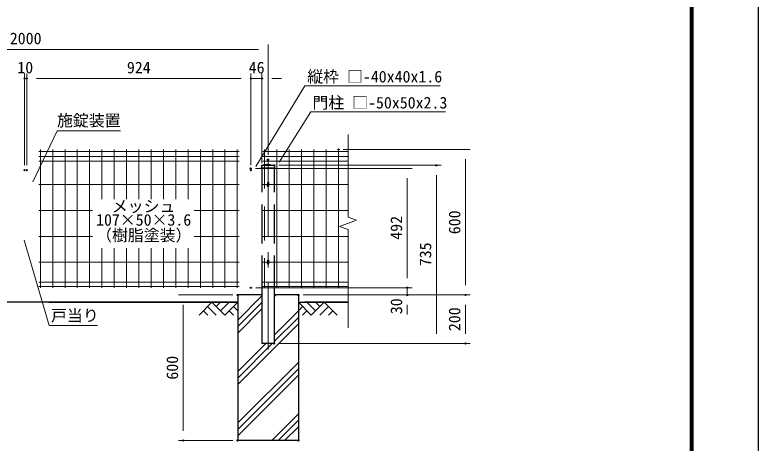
# Model space of a CAD drawing. Units: millimetres, scale not verified. Extents: x -4200 to 4200, y -2970 to 2970.
# Drawn here: x 1134 to 4200, y -564 to 1203 of the extents above; entities that cross this region are included whole.
import ezdxf
from ezdxf.enums import TextEntityAlignment as Align

# ---------------------------------------------------------------- set-up
doc = ezdxf.new("R2010")
doc.units = ezdxf.units.MM
doc.header["$LTSCALE"] = 10
doc.header["$PDMODE"] = 32
doc.header["$PDSIZE"] = 5
doc.linetypes.add('USER1', pattern=[50.8, 31.75, -6.35, 6.35, -6.35])
for name, color, linetype, lineweight in [('0-0_D-STR-TXT', 7, 'Continuous', 13), ('0-1_D-STR-DIM', 7, 'Continuous', 13), ('0-4_LAYER04', 7, 'Continuous', 25), ('0-5_D-STR1', 1, 'Continuous', 25), ('0-6_D-BMK', 2, 'USER1', 13), ('0-7_D-BGD', 7, 'Continuous', 25), ('0-8_D-DCR-HCH', 7, 'Continuous', 13), ('0-9_D-STR3', 3, 'Continuous', 13), ('0-B_D-STR2', 7, 'Continuous', 13), ('0-F_D-TTL', 7, 'Continuous', 25)]:
    doc.layers.add(name, color=color, linetype=linetype, lineweight=lineweight)
doc.layers.add('0-3_Defpoints', color=6, linetype='Continuous')
doc.styles.add('ＭＳ ゴシック', font='')
doc.styles.get('ＭＳ ゴシック').set_extended_font_data('MS Gothic')

msp = doc.modelspace()

# ---------------------------------------------------------------- linework, layer by layer
at = {"layer": '0-0_D-STR-TXT'}
for points in [[(2888.73, 909.63), (2330.65, 909.63), (2128.07, 577.22)], [(2909.76, 802.16), (2355.2, 802.16), (2224.57, 594.78)], [(1569.17, 724.36), (1308.28, 724.36), (1208.6, 514.2)], [(1474.96, -78.14), (1275.96, -78.14), (1172.57, 273.09)]]:
    msp.add_lwpolyline(points, dxfattribs=at)
at = {"layer": '0-1_D-STR-DIM'}
for p, q in [((2178.26, 625.12), (2178.26, 1080.44)), ((2138.26, 1060.44), (218.26, 1060.44)), ((1173.26, 582.06), (1173.26, 960.44)), ((1173.26, 582.06), (1173.26, 960.44)), ((1183.26, 582.06), (1183.26, 960.44)), ((1183.26, 582.06), (1183.26, 960.44)), ((2107.26, 582.06), (2107.26, 960.44)), ((2107.26, 582.06), (2107.26, 960.44)), ((2153.26, 591.06), (2153.26, 960.44)), ((1173.26, 940.44), (1183.26, 940.44)), ((1223.26, 940.44), (2067.26, 940.44)), ((1223.26, 940.44), (1263.26, 940.44)), ((2067.26, 940.44), (2027.26, 940.44)), ((2107.26, 940.44), (2153.26, 940.44)), ((2193.26, 940.44), (2233.26, 940.44)), ((2488.68, 647.06), (3012.64, 647.06)), ((2992.64, 607.06), (2992.64, 87.06)), ((2126.22, 569.06), (2772.64, 569.06)), ((2223.17, 582.06), (2892.64, 582.06)), ((2752.64, 529.06), (2752.64, 117.06)), ((2872.64, -112.94), (2872.64, 542.06)), ((2752.64, 117.06), (2752.64, 157.06)), ((2127.26, 77.06), (2772.64, 77.06)), ((2127.26, 77.06), (2772.64, 77.06)), ((2752.64, 77.06), (2752.64, 47.06)), ((2033.25, 47.06), (1808.25, 47.06)), ((2323.25, 47.06), (3012.64, 47.06)), ((2323.25, 47.06), (3012.64, 47.06)), ((2323.25, 47.06), (2772.64, 47.06)), ((1828.25, 7.06), (1828.25, -512.94)), ((2752.64, 7.06), (2752.64, -32.94)), ((2992.64, 7.06), (2992.64, -112.94)), ((2223.25, -152.94), (3012.64, -152.94)), ((2223.26, -152.94), (2892.64, -152.94)), ((2033.25, -552.94), (1808.25, -552.94))]:
    msp.add_line(p, q, dxfattribs=at)
at = {"layer": '0-3_Defpoints'}
for p in [(1173.26, 940.44), (1183.26, 940.44), (2107.26, 940.44), (2153.26, 940.44), (2468.68, 647.06), (2178.26, 605.12), (2203.17, 582.06), (2872.64, 582.06), (1173.26, 562.06), (1183.26, 562.06), (2106.22, 569.06), (2107.26, 562.06), (2153.26, 571.06), (2107.26, 77.06), (2107.26, 77.06), (2752.64, 77.06), (2053.25, 47.06), (2303.25, 47.06), (2303.25, 47.06), (2752.64, 47.06), (2992.64, 47.06), (2203.25, -152.94), (2203.26, -152.94), (2992.64, -152.94), (1828.25, -552.94), (2053.25, -552.94), (2053.25, -552.94), (2303.25, -552.94)]:
    msp.add_point(p, dxfattribs=at)
at = {"layer": '0-4_LAYER04'}
for p, q in [((2053.25, 47.06), (2053.25, -552.94)), ((2153.26, 47.06), (2053.25, 47.06)), ((2303.25, 47.06), (2203.25, 47.06)), ((2303.25, 47.06), (2303.25, -552.94)), ((2303.25, -552.94), (2053.25, -552.94))]:
    msp.add_line(p, q, dxfattribs=at)
at = {"layer": '0-5_D-STR1'}
for p, q in [((2170.76, 586.06), (2152.96, 581.98)), ((2170.76, 586.06), (2185.76, 586.06)), ((2185.76, 586.06), (2203.55, 581.98)), ((2151.41, 580.06), (2151.26, 571.06)), ((2151.26, 571.06), (2205.26, 571.06)), ((2153.26, 571.06), (2153.26, 471.06)), ((2153.34, 582.06), (2203.17, 582.06)), ((2203.26, 571.06), (2203.26, 471.06)), ((2205.1, 580.06), (2205.26, 571.06)), ((2153.26, 421.06), (2153.26, 259.56)), ((2203.26, 421.06), (2203.26, 259.56)), ((2153.26, 209.56), (2153.26, -152.94)), ((2203.26, 209.56), (2203.26, -152.94)), ((2203.26, -152.94), (2153.26, -152.94))]:
    msp.add_line(p, q, dxfattribs=at)
for centre, radius, start, end in [((2153.41, 580.03), 2, 102.93782, 179), ((2203.1, 580.03), 2, 1, 77.06218), ((2178.25, 499.06), 4, 162.5424, 17.4576), ((2178.25, 179.01), 4, 162.5424, 17.4576)]:
    msp.add_arc(centre, radius, start, end, dxfattribs=at)
at = {"layer": '0-6_D-BMK'}
msp.add_line((2178.26, 605.12), (2178.26, -178.4), dxfattribs=at)
at = {"layer": '0-7_D-BGD'}
for p, q in [((2053.25, 17.06), (303.26, 17.06)), ((1273.26, 17.02), (2053.25, 17.02)), ((2303.25, 17.02), (2508.15, 17.02)), ((2508.15, 17.02), (2328.25, 17.02))]:
    msp.add_line(p, q, dxfattribs=at)
at = {"layer": '0-8_D-DCR-HCH'}
for p, q in [((2053.25, -56.82), (2153.25, 43.18)), ((2203.25, 40.14), (2210.17, 47.06)), ((1946.83, 17.06), (1893.62, -36.15)), ((1946.83, 17.06), (2000.04, -36.15)), ((1964.57, -0.67), (1982.3, 17.06)), ((1982.3, -18.41), (2017.78, 17.06)), ((2000.04, -36.15), (2053.25, 17.06)), ((2053.25, -83.34), (2153.25, 16.66)), ((2356.47, -36.19), (2303.25, 17.02)), ((2374.2, -18.45), (2338.73, 17.02)), ((2409.68, 17.02), (2356.47, -36.19)), ((2392.03, -0.81), (2374.2, 17.02)), ((2409.68, 17.02), (2462.89, -36.19)), ((1911.35, -18.41), (1929.17, -36.15)), ((1929.09, -0.67), (1964.73, -36.15)), ((2017.78, -18.41), (2035.6, -36.15)), ((2035.52, -0.67), (2053.25, -18.33)), ((2053.25, -109.86), (2153.25, -9.86)), ((2203.25, -118.96), (2303.25, -18.96)), ((2320.99, -0.71), (2303.25, -18.37)), ((2338.73, -18.45), (2320.91, -36.19)), ((2427.42, -0.71), (2391.78, -36.19)), ((2445.15, -18.45), (2427.33, -36.19)), ((2203.25, -145.47), (2303.25, -45.47)), ((2053.25, -321.99), (2303.25, -71.99)), ((2053.25, -295.47), (2195.79, -152.94)), ((2053.25, -268.96), (2169.27, -152.94)), ((2053.25, -481.09), (2303.25, -231.09)), ((2053.25, -507.6), (2303.25, -257.6)), ((2053.25, -534.12), (2303.25, -284.12)), ((2193.54, -552.94), (2303.25, -443.22)), ((2220.05, -552.94), (2303.25, -469.74)), ((2246.57, -552.94), (2303.25, -496.25))]:
    msp.add_line(p, q, dxfattribs=at)
at = {"layer": '0-9_D-STR3'}
for p, q in [((2175.65, 509.83), (2175.65, 497.66)), ((2180.85, 509.83), (2180.85, 497.66)), ((2175.65, 189.78), (2175.65, 177.61)), ((2180.85, 189.78), (2180.85, 177.61))]:
    msp.add_line(p, q, dxfattribs=at)
for centre in [(2178.25, 497.66), (2178.25, 177.61)]:
    msp.add_arc(centre, 2.6, 180, 0, dxfattribs=at)
for centre in [(2178.25, 509.82), (2178.25, 189.77)]:
    msp.add_ellipse(centre, major_axis=(-2.6, 0), ratio=0.649974, start_param=3.1415927, end_param=6.2831853, dxfattribs=at)
at = {"layer": '0-B_D-STR2'}
for p, q in [((2508.15, 368.22), (2508.15, 709.67)), ((1239.1, 647.06), (1239.1, 77.06)), ((1289.87, 647.06), (1289.87, 77.06)), ((1340.64, 647.06), (1340.64, 77.06)), ((1391.41, 647.06), (1391.41, 77.06)), ((1442.18, 647.06), (1442.18, 77.06)), ((1492.95, 647.06), (1492.95, 443.07)), ((1543.72, 647.06), (1543.72, 443.07)), ((1594.49, 647.06), (1594.49, 443.07)), ((1645.26, 647.06), (1645.26, 443.07)), ((1696.03, 647.06), (1696.03, 443.07)), ((1746.8, 647.06), (1746.8, 443.07)), ((1797.57, 647.06), (1797.57, 443.07)), ((1848.34, 647.06), (1848.34, 443.07)), ((1899.11, 647.06), (1899.11, 77.06)), ((1949.88, 647.06), (1949.88, 77.06)), ((2000.65, 647.06), (2000.65, 77.06)), ((2051.42, 647.06), (2051.42, 77.06)), ((2164.05, 486.26), (2164.05, 647.06)), ((2214.83, 77.06), (2214.83, 647.06)), ((2265.6, 77.06), (2265.6, 647.06)), ((2316.36, 77.06), (2316.36, 647.06)), ((2367.14, 77.06), (2367.14, 647.06)), ((2417.91, 77.06), (2417.91, 647.06)), ((2468.68, 77.06), (2468.68, 647.06)), ((1232.1, 638.64), (2058.42, 638.64)), ((1232.1, 619.06), (2058.42, 619.06)), ((2157.05, 638.64), (2508.15, 638.64)), ((2157.05, 619.06), (2508.15, 619.06)), ((1232.1, 599.49), (2058.42, 599.49)), ((2157.05, 599.49), (2508.15, 599.49)), ((1232.1, 503.06), (2058.42, 503.06)), ((2157.05, 503.06), (2508.15, 503.06)), ((2164.05, 272.26), (2164.05, 412.86)), ((1232.1, 396.06), (1454.32, 396.06)), ((1873, 396.06), (2058.42, 396.06)), ((2157.05, 396.06), (2508.15, 396.06)), ((2543.39, 355.39), (2508.15, 368.22)), ((2472.91, 329.74), (2543.39, 355.39)), ((2508.15, 316.91), (2472.91, 329.74)), ((2508.15, -87.76), (2508.15, 316.91)), ((1232.1, 289.06), (1454.32, 289.06)), ((1873, 289.06), (2058.42, 289.06)), ((2157.05, 289.06), (2508.15, 289.06)), ((1492.95, 240.93), (1492.95, 77.06)), ((1543.72, 240.93), (1543.72, 77.06)), ((1594.49, 240.93), (1594.49, 77.06)), ((1645.26, 240.93), (1645.26, 77.06)), ((1696.03, 240.93), (1696.03, 77.06)), ((1746.8, 240.93), (1746.8, 77.06)), ((1797.57, 240.93), (1797.57, 77.06)), ((1848.34, 240.93), (1848.34, 77.06)), ((2164.05, 77.06), (2164.05, 198.86)), ((1232.1, 182.06), (2058.42, 182.06)), ((2157.05, 182.06), (2508.15, 182.06)), ((1232.1, 100.06), (2058.42, 100.06)), ((2157.05, 100.06), (2508.15, 100.06)), ((1232.1, 82.46), (2058.42, 82.46)), ((2157.05, 82.46), (2508.15, 82.46))]:
    msp.add_line(p, q, dxfattribs=at)
at = {"layer": '0-F_D-TTL', "color": 2}
msp.add_lwpolyline([(-4200, 2970), (4200, 2970), (4200, -2970), (-4200, -2970)], close=True, dxfattribs=at)
at = {"layer": '0-F_D-TTL'}
for points in [[(-3930, 2750), (3930, 2750), (3930, -2750), (-3930, -2750)], [(-3927.5, 2747.5), (3927.5, 2747.5), (3927.5, -2747.5), (-3927.5, -2747.5)], [(-3925, 2745), (3925, 2745), (3925, -2745), (-3925, -2745)], [(-3922.5, 2742.5), (3922.5, 2742.5), (3922.5, -2742.5), (-3922.5, -2742.5)], [(-3920, 2740), (3920, 2740), (3920, -2740), (-3920, -2740)]]:
    msp.add_lwpolyline(points, close=True, dxfattribs=at)

# ---------------------------------------------------------------- texts
at = {"layer": '0-0_D-STR-TXT', "style": 'ＭＳ ゴシック'}
for s, p in [('縦枠 □-40x40x1.6', (2340, 909.6)), ('門柱 □-50x50x2.3', (2361.27, 802.13)), ('施錠装置', (1307.48, 728.74)), ('メッシュ', (1533.71, 374.63)), ('107×50×3.6', (1468.73, 318.62)), ('（樹脂塗装）', (1468.83, 255.18)), ('戸当り', (1283.07, -75.78))]:
    msp.add_text(s, height=48.09, dxfattribs=at).set_placement(p, align=Align.BOTTOM_LEFT)
at = {"layer": '0-1_D-STR-DIM', "style": 'ＭＳ ゴシック'}
for s, p in [('2000', (1113.01, 1067.18)), ('10', (1143.86, 947.18)), ('924', (1596.01, 947.18)), ('46', (2098.53, 947.18))]:
    msp.add_text(s, height=48.09, dxfattribs=at).set_placement(p, align=Align.BOTTOM_LEFT)
for s, p in [('492', (2745.9, 275.09)), ('600', (2985.9, 297.81)), ('735', (2865.9, 165.71)), ('30', (2745.9, -32.01)), ('200', (2985.9, -101.94)), ('600', (1821.51, -302.19))]:
    msp.add_text(s, height=48.09, rotation=90, dxfattribs=at).set_placement(p, align=Align.BOTTOM_LEFT)

doc.saveas('drawing.dxf')
